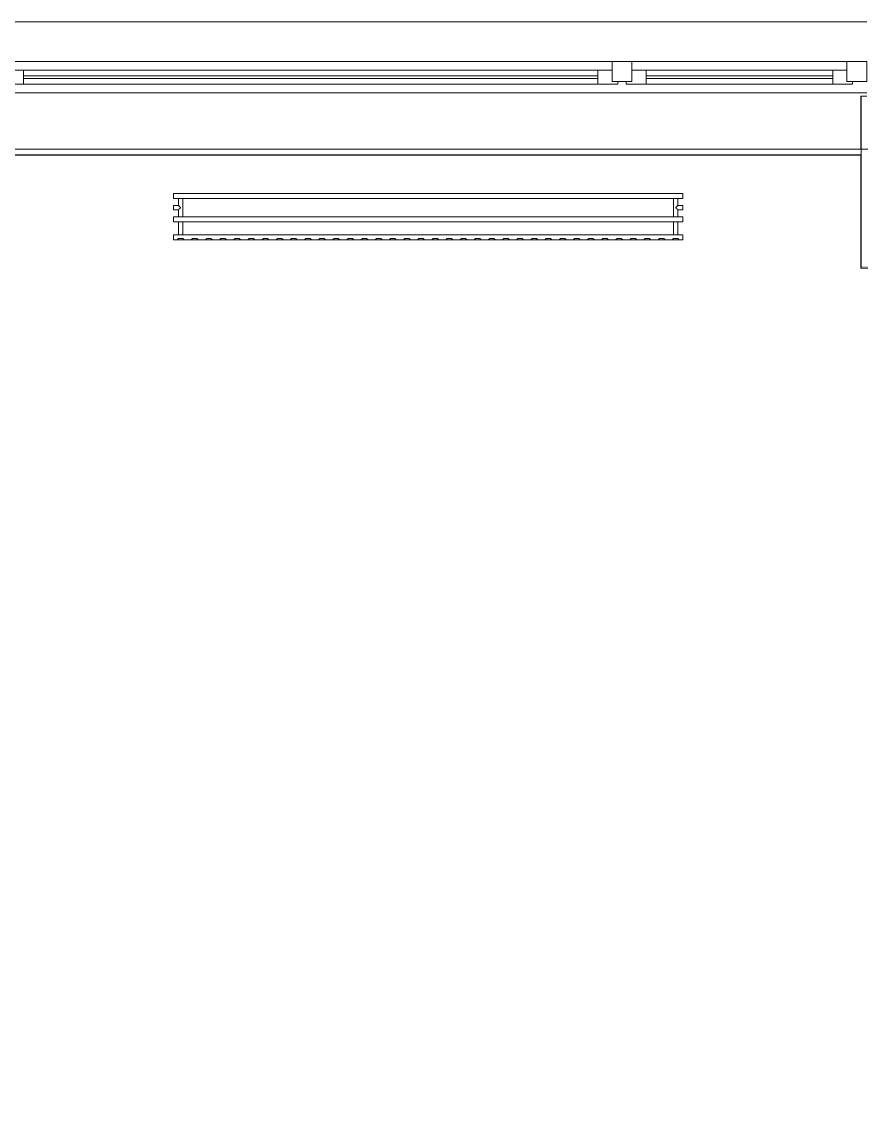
# Model space of a CAD drawing. Header units: millimetres. Extents: x -213911 to 415037, y -3642 to 107391.
# Drawn here: x 44739 to 47705, y 102660 to 106536 of the extents above; entities that cross this region are included whole.
import ezdxf

# ---------------------------------------------------------------- set-up
doc = ezdxf.new("R2010")
doc.units = ezdxf.units.MM
doc.layers.add('A-AREA-PATT-1', color=7, linetype='Continuous', lineweight=5, true_color=0xa5bae0, transparency=1)
for name, color, linetype, lineweight in [('A-FLOR', 7, 'Continuous', 9), ('A-GLAZ', 7, 'Continuous', 9), ('A-GLAZ-1', 7, 'Continuous', 5), ('A-WALL', 7, 'Continuous', 5), ('I-WALL', 7, 'Continuous', 5)]:
    doc.layers.add(name, color=color, linetype=linetype, lineweight=lineweight)
for name, color, linetype, lineweight, true_color in [('A-WALL-1', 9, 'Continuous', 5, 0x808080), ('A-WALL-FNSH-1', 9, 'Continuous', 5, 0x808080), ('M-EQPM-1', 7, 'Continuous', 9, 0xb2b2b2)]:
    doc.layers.add(name, color=color, linetype=linetype, lineweight=lineweight, true_color=true_color)

# ---------------------------------------------------------------- blocks, each defined once
blk = doc.blocks.new('120_Окно_СКБ_2Ст - 120_Окно_СКБ_2Ст 3100х2500 _мал_створка слева_-22273855-Объем проектирования 1 этажа')
at = {"layer": 'A-GLAZ'}
for p, q in [((-1550, -75), (-1550, -5)), ((-1550, -5), (-1480, -5)), ((-1480, -5), (-1480, -75)), ((650, -35), (-1480, -35)), ((-1480, -35), (-1480, -75)), ((-1430, -85), (-1430, -35)), ((600, -85), (600, -35)), ((650, -75), (650, -5)), ((650, -5), (720, -5)), ((650, -75), (650, -35)), ((720, -5), (720, -75)), ((1480, -35), (720, -35)), ((720, -35), (720, -75)), ((770, -85), (770, -35)), ((1430, -85), (1430, -35)), ((1480, -75), (1480, -5)), ((1480, -5), (1550, -5)), ((1480, -75), (1480, -35)), ((1550, -5), (1550, -75)), ((-1480, -75), (-1550, -75)), ((-1480, -75), (-1500, -75)), ((-1500, -75), (-1500, -85)), ((720, -75), (650, -75)), ((670, -75), (650, -75)), ((670, -85), (670, -75)), ((720, -75), (700, -75)), ((700, -75), (700, -85)), ((1550, -75), (1480, -75)), ((1500, -75), (1480, -75)), ((1500, -85), (1500, -75)), ((-1500, -85), (670, -85)), ((670, -85), (-1500, -85)), ((700, -85), (1500, -85)), ((1500, -85), (700, -85))]:
    blk.add_line(p, q, dxfattribs=at)
at = {"layer": 'A-GLAZ-1'}
for p, q in [((1550, -5), (-1550, -5)), ((-1550, -75), (-1500, -75)), ((-1430, -55), (600, -55)), ((600, -65), (-1430, -65)), ((670, -75), (700, -75)), ((770, -55), (1430, -55)), ((1430, -65), (770, -65)), ((1500, -75), (1550, -75))]:
    blk.add_line(p, q, dxfattribs=at)
blk = doc.blocks.new('radiator_prado_classic_z_tip_30_po exemplyaru - Classic Z Тип 30-500-V248-Объем проектирования 1 этажа')
at = {"layer": 'M-EQPM-1'}
for p, q in [((0, 228), (0, 210)), ((1800, 228), (0, 228)), ((0, 210), (0, 228)), ((0, 228), (12.5, 228)), ((0, 210), (1800, 210)), ((17.8, 210), (0, 210)), ((12.5, 228), (37.5, 228)), ((37.5, 228), (12.5, 228)), ((12.5, 228), (37.5, 228)), ((12.5, 228), (17.5, 223)), ((12.5, 228), (17.5, 223)), ((32.5, 223), (17.5, 223)), ((17.5, 223), (32.5, 223)), ((17.5, 210), (17.5, 164)), ((17.5, 210), (17.5, 164)), ((17.8, 210), (17.5, 210)), ((17.5, 210), (17.8, 210)), ((17.8, 210), (17.5, 210)), ((17.5, 210), (32.5, 210)), ((32.2, 210), (17.8, 210)), ((17.8, 210), (32.2, 210)), ((32.2, 210), (17.8, 210)), ((32.5, 210), (32.2, 210)), ((32.2, 210), (32.5, 210)), ((32.5, 210), (32.2, 210)), ((1767.8, 210), (32.2, 210)), ((32.5, 223), (37.5, 228)), ((37.5, 228), (32.5, 223)), ((32.5, 164), (32.5, 210)), ((32.5, 164), (32.5, 210)), ((37.5, 228), (62.5, 228)), ((62.5, 228), (87.5, 228)), ((87.5, 228), (62.5, 228)), ((62.5, 228), (87.5, 228)), ((62.5, 228), (67.5, 223)), ((62.5, 228), (67.5, 223)), ((82.5, 223), (67.5, 223)), ((67.5, 223), (82.5, 223)), ((82.5, 223), (87.5, 228)), ((87.5, 228), (82.5, 223)), ((87.5, 228), (112.5, 228)), ((112.5, 228), (137.5, 228)), ((137.5, 228), (112.5, 228)), ((112.5, 228), (137.5, 228)), ((112.5, 228), (117.5, 223)), ((112.5, 228), (117.5, 223)), ((132.5, 223), (117.5, 223)), ((117.5, 223), (132.5, 223)), ((132.5, 223), (137.5, 228)), ((137.5, 228), (132.5, 223)), ((137.5, 228), (162.5, 228)), ((162.5, 228), (187.5, 228)), ((187.5, 228), (162.5, 228)), ((162.5, 228), (187.5, 228)), ((162.5, 228), (167.5, 223)), ((162.5, 228), (167.5, 223)), ((182.5, 223), (167.5, 223)), ((167.5, 223), (182.5, 223)), ((182.5, 223), (187.5, 228)), ((187.5, 228), (182.5, 223)), ((187.5, 228), (212.5, 228)), ((212.5, 228), (237.5, 228)), ((237.5, 228), (212.5, 228)), ((212.5, 228), (237.5, 228)), ((212.5, 228), (217.5, 223)), ((212.5, 228), (217.5, 223)), ((232.5, 223), (217.5, 223)), ((217.5, 223), (232.5, 223)), ((232.5, 223), (237.5, 228)), ((237.5, 228), (232.5, 223)), ((237.5, 228), (262.5, 228)), ((262.5, 228), (287.5, 228)), ((287.5, 228), (262.5, 228)), ((262.5, 228), (287.5, 228)), ((262.5, 228), (267.5, 223)), ((262.5, 228), (267.5, 223)), ((282.5, 223), (267.5, 223)), ((267.5, 223), (282.5, 223)), ((282.5, 223), (287.5, 228)), ((287.5, 228), (282.5, 223)), ((287.5, 228), (312.5, 228)), ((312.5, 228), (337.5, 228)), ((337.5, 228), (312.5, 228)), ((312.5, 228), (337.5, 228)), ((312.5, 228), (317.5, 223)), ((312.5, 228), (317.5, 223)), ((332.5, 223), (317.5, 223)), ((317.5, 223), (332.5, 223)), ((332.5, 223), (337.5, 228)), ((337.5, 228), (332.5, 223)), ((337.5, 228), (362.5, 228)), ((362.5, 228), (387.5, 228)), ((387.5, 228), (362.5, 228)), ((362.5, 228), (387.5, 228)), ((362.5, 228), (367.5, 223)), ((362.5, 228), (367.5, 223)), ((382.5, 223), (367.5, 223)), ((367.5, 223), (382.5, 223)), ((382.5, 223), (387.5, 228)), ((387.5, 228), (382.5, 223)), ((387.5, 228), (412.5, 228)), ((412.5, 228), (437.5, 228)), ((437.5, 228), (412.5, 228)), ((412.5, 228), (437.5, 228)), ((412.5, 228), (417.5, 223)), ((412.5, 228), (417.5, 223)), ((432.5, 223), (417.5, 223)), ((417.5, 223), (432.5, 223)), ((432.5, 223), (437.5, 228)), ((437.5, 228), (432.5, 223)), ((437.5, 228), (462.5, 228)), ((462.5, 228), (487.5, 228)), ((487.5, 228), (462.5, 228)), ((462.5, 228), (487.5, 228)), ((462.5, 228), (467.5, 223)), ((462.5, 228), (467.5, 223)), ((482.5, 223), (467.5, 223)), ((467.5, 223), (482.5, 223)), ((482.5, 223), (487.5, 228)), ((487.5, 228), (482.5, 223)), ((487.5, 228), (512.5, 228)), ((512.5, 228), (537.5, 228)), ((537.5, 228), (512.5, 228)), ((512.5, 228), (537.5, 228)), ((512.5, 228), (517.5, 223)), ((512.5, 228), (517.5, 223)), ((532.5, 223), (517.5, 223)), ((517.5, 223), (532.5, 223)), ((532.5, 223), (537.5, 228)), ((537.5, 228), (532.5, 223)), ((537.5, 228), (562.5, 228)), ((562.5, 228), (587.5, 228)), ((587.5, 228), (562.5, 228)), ((562.5, 228), (587.5, 228)), ((562.5, 228), (567.5, 223)), ((562.5, 228), (567.5, 223)), ((582.5, 223), (567.5, 223)), ((567.5, 223), (582.5, 223)), ((582.5, 223), (587.5, 228)), ((587.5, 228), (582.5, 223)), ((587.5, 228), (612.5, 228)), ((612.5, 228), (637.5, 228)), ((637.5, 228), (612.5, 228)), ((612.5, 228), (637.5, 228)), ((612.5, 228), (617.5, 223)), ((612.5, 228), (617.5, 223)), ((632.5, 223), (617.5, 223)), ((617.5, 223), (632.5, 223)), ((632.5, 223), (637.5, 228)), ((637.5, 228), (632.5, 223)), ((637.5, 228), (662.5, 228)), ((662.5, 228), (687.5, 228)), ((687.5, 228), (662.5, 228)), ((662.5, 228), (687.5, 228)), ((662.5, 228), (667.5, 223)), ((662.5, 228), (667.5, 223)), ((682.5, 223), (667.5, 223)), ((667.5, 223), (682.5, 223)), ((682.5, 223), (687.5, 228)), ((687.5, 228), (682.5, 223)), ((687.5, 228), (712.5, 228)), ((712.5, 228), (737.5, 228)), ((737.5, 228), (712.5, 228)), ((712.5, 228), (737.5, 228)), ((712.5, 228), (717.5, 223)), ((712.5, 228), (717.5, 223)), ((732.5, 223), (717.5, 223)), ((717.5, 223), (732.5, 223)), ((732.5, 223), (737.5, 228)), ((737.5, 228), (732.5, 223)), ((737.5, 228), (762.5, 228)), ((762.5, 228), (787.5, 228)), ((787.5, 228), (762.5, 228)), ((762.5, 228), (787.5, 228)), ((762.5, 228), (767.5, 223)), ((762.5, 228), (767.5, 223)), ((782.5, 223), (767.5, 223)), ((767.5, 223), (782.5, 223)), ((782.5, 223), (787.5, 228)), ((787.5, 228), (782.5, 223)), ((787.5, 228), (812.5, 228)), ((812.5, 228), (837.5, 228)), ((837.5, 228), (812.5, 228)), ((812.5, 228), (837.5, 228)), ((812.5, 228), (817.5, 223)), ((812.5, 228), (817.5, 223)), ((832.5, 223), (817.5, 223)), ((817.5, 223), (832.5, 223)), ((832.5, 223), (837.5, 228)), ((837.5, 228), (832.5, 223)), ((837.5, 228), (862.5, 228)), ((862.5, 228), (887.5, 228)), ((887.5, 228), (862.5, 228)), ((862.5, 228), (887.5, 228)), ((862.5, 228), (867.5, 223)), ((862.5, 228), (867.5, 223)), ((882.5, 223), (867.5, 223)), ((867.5, 223), (882.5, 223)), ((882.5, 223), (887.5, 228)), ((887.5, 228), (882.5, 223)), ((887.5, 228), (912.5, 228)), ((937.5, 228), (912.5, 228)), ((912.5, 228), (937.5, 228)), ((912.5, 228), (917.5, 223)), ((912.5, 228), (917.5, 223)), ((913.9, 228), (937.5, 228)), ((932.5, 223), (917.5, 223)), ((917.5, 223), (932.5, 223)), ((932.5, 223), (937.5, 228)), ((937.5, 228), (932.5, 223)), ((937.5, 228), (962.5, 228)), ((962.5, 228), (987.5, 228)), ((987.5, 228), (962.5, 228)), ((962.5, 228), (987.5, 228)), ((962.5, 228), (967.5, 223)), ((962.5, 228), (967.5, 223)), ((982.5, 223), (967.5, 223)), ((967.5, 223), (982.5, 223)), ((982.5, 223), (987.5, 228)), ((987.5, 228), (982.5, 223)), ((987.5, 228), (1012.5, 228)), ((1012.5, 228), (1037.5, 228)), ((1037.5, 228), (1012.5, 228)), ((1012.5, 228), (1037.5, 228)), ((1012.5, 228), (1017.5, 223)), ((1012.5, 228), (1017.5, 223)), ((1032.5, 223), (1017.5, 223)), ((1017.5, 223), (1032.5, 223)), ((1032.5, 223), (1037.5, 228)), ((1037.5, 228), (1032.5, 223)), ((1037.5, 228), (1062.5, 228)), ((1062.5, 228), (1087.5, 228)), ((1087.5, 228), (1062.5, 228)), ((1062.5, 228), (1087.5, 228)), ((1062.5, 228), (1067.5, 223)), ((1062.5, 228), (1067.5, 223)), ((1082.5, 223), (1067.5, 223)), ((1067.5, 223), (1082.5, 223)), ((1082.5, 223), (1087.5, 228)), ((1087.5, 228), (1082.5, 223)), ((1087.5, 228), (1112.5, 228)), ((1112.5, 228), (1137.5, 228)), ((1137.5, 228), (1112.5, 228)), ((1112.5, 228), (1137.5, 228)), ((1112.5, 228), (1117.5, 223)), ((1112.5, 228), (1117.5, 223)), ((1132.5, 223), (1117.5, 223)), ((1117.5, 223), (1132.5, 223)), ((1132.5, 223), (1137.5, 228)), ((1137.5, 228), (1132.5, 223)), ((1137.5, 228), (1162.5, 228)), ((1162.5, 228), (1187.5, 228)), ((1187.5, 228), (1162.5, 228)), ((1162.5, 228), (1187.5, 228)), ((1162.5, 228), (1167.5, 223)), ((1162.5, 228), (1167.5, 223)), ((1182.5, 223), (1167.5, 223)), ((1167.5, 223), (1182.5, 223)), ((1182.5, 223), (1187.5, 228)), ((1187.5, 228), (1182.5, 223)), ((1187.5, 228), (1212.5, 228)), ((1212.5, 228), (1237.5, 228)), ((1237.5, 228), (1212.5, 228)), ((1212.5, 228), (1237.5, 228)), ((1212.5, 228), (1217.5, 223)), ((1212.5, 228), (1217.5, 223)), ((1232.5, 223), (1217.5, 223)), ((1217.5, 223), (1232.5, 223)), ((1232.5, 223), (1237.5, 228)), ((1237.5, 228), (1232.5, 223)), ((1237.5, 228), (1262.5, 228)), ((1262.5, 228), (1287.5, 228)), ((1287.5, 228), (1262.5, 228)), ((1262.5, 228), (1287.5, 228)), ((1262.5, 228), (1267.5, 223)), ((1262.5, 228), (1267.5, 223)), ((1282.5, 223), (1267.5, 223)), ((1267.5, 223), (1282.5, 223)), ((1282.5, 223), (1287.5, 228)), ((1287.5, 228), (1282.5, 223)), ((1287.5, 228), (1312.5, 228)), ((1312.5, 228), (1337.5, 228)), ((1337.5, 228), (1312.5, 228)), ((1312.5, 228), (1337.5, 228)), ((1312.5, 228), (1317.5, 223)), ((1312.5, 228), (1317.5, 223)), ((1332.5, 223), (1317.5, 223)), ((1317.5, 223), (1332.5, 223)), ((1332.5, 223), (1337.5, 228)), ((1337.5, 228), (1332.5, 223)), ((1337.5, 228), (1362.5, 228)), ((1362.5, 228), (1387.5, 228)), ((1387.5, 228), (1362.5, 228)), ((1362.5, 228), (1387.5, 228)), ((1362.5, 228), (1367.5, 223)), ((1362.5, 228), (1367.5, 223)), ((1382.5, 223), (1367.5, 223)), ((1367.5, 223), (1382.5, 223)), ((1382.5, 223), (1387.5, 228)), ((1387.5, 228), (1382.5, 223)), ((1387.5, 228), (1412.5, 228)), ((1412.5, 228), (1437.5, 228)), ((1437.5, 228), (1412.5, 228)), ((1412.5, 228), (1437.5, 228)), ((1412.5, 228), (1417.5, 223)), ((1412.5, 228), (1417.5, 223)), ((1432.5, 223), (1417.5, 223)), ((1417.5, 223), (1432.5, 223)), ((1432.5, 223), (1437.5, 228)), ((1437.5, 228), (1432.5, 223)), ((1437.5, 228), (1462.5, 228)), ((1462.5, 228), (1487.5, 228)), ((1487.5, 228), (1462.5, 228)), ((1462.5, 228), (1487.5, 228)), ((1462.5, 228), (1467.5, 223)), ((1462.5, 228), (1467.5, 223)), ((1482.5, 223), (1467.5, 223)), ((1467.5, 223), (1482.5, 223)), ((1482.5, 223), (1487.5, 228)), ((1487.5, 228), (1482.5, 223)), ((1487.5, 228), (1512.5, 228)), ((1512.5, 228), (1537.5, 228)), ((1537.5, 228), (1512.5, 228)), ((1512.5, 228), (1537.5, 228)), ((1512.5, 228), (1517.5, 223)), ((1512.5, 228), (1517.5, 223)), ((1532.5, 223), (1517.5, 223)), ((1517.5, 223), (1532.5, 223)), ((1532.5, 223), (1537.5, 228)), ((1537.5, 228), (1532.5, 223)), ((1537.5, 228), (1562.5, 228)), ((1562.5, 228), (1587.5, 228)), ((1587.5, 228), (1562.5, 228)), ((1562.5, 228), (1587.5, 228)), ((1562.5, 228), (1567.5, 223)), ((1562.5, 228), (1567.5, 223)), ((1582.5, 223), (1567.5, 223)), ((1567.5, 223), (1582.5, 223)), ((1582.5, 223), (1587.5, 228)), ((1587.5, 228), (1582.5, 223)), ((1587.5, 228), (1612.5, 228)), ((1612.5, 228), (1637.5, 228)), ((1637.5, 228), (1612.5, 228)), ((1612.5, 228), (1637.5, 228)), ((1612.5, 228), (1617.5, 223)), ((1612.5, 228), (1617.5, 223)), ((1632.5, 223), (1617.5, 223)), ((1617.5, 223), (1632.5, 223)), ((1632.5, 223), (1637.5, 228)), ((1637.5, 228), (1632.5, 223)), ((1637.5, 228), (1662.5, 228)), ((1662.5, 228), (1687.5, 228)), ((1687.5, 228), (1662.5, 228)), ((1662.5, 228), (1687.5, 228)), ((1662.5, 228), (1667.5, 223)), ((1662.5, 228), (1667.5, 223)), ((1682.5, 223), (1667.5, 223)), ((1667.5, 223), (1682.5, 223)), ((1682.5, 223), (1687.5, 228)), ((1687.5, 228), (1682.5, 223)), ((1687.5, 228), (1712.5, 228)), ((1712.5, 228), (1737.5, 228)), ((1737.5, 228), (1712.5, 228)), ((1712.5, 228), (1737.5, 228)), ((1712.5, 228), (1717.5, 223)), ((1712.5, 228), (1717.5, 223)), ((1732.5, 223), (1717.5, 223)), ((1717.5, 223), (1732.5, 223)), ((1732.5, 223), (1737.5, 228)), ((1737.5, 228), (1732.5, 223)), ((1737.5, 228), (1762.5, 228)), ((1762.5, 228), (1787.5, 228)), ((1787.5, 228), (1762.5, 228)), ((1762.5, 228), (1787.5, 228)), ((1762.5, 228), (1767.5, 223)), ((1762.5, 228), (1767.5, 223)), ((1782.5, 223), (1767.5, 223)), ((1767.5, 223), (1782.5, 223)), ((1767.5, 210), (1767.5, 164)), ((1767.5, 210), (1767.5, 164)), ((1767.8, 210), (1767.5, 210)), ((1767.5, 210), (1782.5, 210)), ((1767.8, 210), (1767.5, 210)), ((1767.5, 210), (1767.8, 210)), ((1782.2, 210), (1767.8, 210)), ((1782.2, 210), (1767.8, 210)), ((1767.8, 210), (1782.2, 210)), ((1782.5, 210), (1782.2, 210)), ((1782.5, 210), (1782.2, 210)), ((1782.2, 210), (1782.5, 210)), ((1800, 210), (1782.2, 210)), ((1782.5, 223), (1787.5, 228)), ((1787.5, 228), (1782.5, 223)), ((1782.5, 164), (1782.5, 210)), ((1782.5, 164), (1782.5, 210)), ((1787.5, 228), (1800, 228)), ((1800, 210), (1800, 228)), ((1800, 228), (1800, 210)), ((1800, 164), (0, 164)), ((0, 164), (0, 146)), ((0, 146), (0, 164)), ((0, 164), (17.8, 164)), ((17.8, 164), (17.5, 164)), ((17.5, 164), (17.8, 164)), ((17.8, 164), (17.5, 164)), ((17.5, 164), (32.5, 164)), ((32.2, 164), (17.8, 164)), ((17.8, 164), (32.2, 164)), ((32.2, 164), (17.8, 164)), ((32.5, 164), (32.2, 164)), ((32.2, 164), (32.5, 164)), ((32.5, 164), (32.2, 164)), ((32.2, 164), (1767.8, 164)), ((1767.8, 164), (1767.5, 164)), ((1767.5, 164), (1782.5, 164)), ((1767.8, 164), (1767.5, 164)), ((1767.5, 164), (1767.8, 164)), ((1782.2, 164), (1767.8, 164)), ((1782.2, 164), (1767.8, 164)), ((1767.8, 164), (1782.2, 164)), ((1782.5, 164), (1782.2, 164)), ((1782.5, 164), (1782.2, 164)), ((1782.2, 164), (1782.5, 164)), ((1782.2, 164), (1800, 164)), ((1800, 146), (1800, 164)), ((1800, 164), (1800, 146)), ((0, 146), (1800, 146)), ((18.5, 146), (0, 146)), ((17.5, 121.5), (0, 121.5)), ((17.5, 121.5), (0, 121.5)), ((0, 121.5), (0, 120.5)), ((0, 106.5), (0, 121.5)), ((0, 120.5), (0, 107.5)), ((0, 120.5), (0, 119.3)), ((0, 114), (0, 120.5)), ((0, 120.5), (0, 120.5)), ((0, 119.3), (0, 117.8)), ((0, 117.8), (0, 114)), ((17.5, 146), (17.5, 121.5)), ((17.5, 146), (17.5, 121.5)), ((17.5, 146), (18.5, 146)), ((18.5, 146), (17.5, 146)), ((17.5, 146), (18.5, 146)), ((32.5, 146), (17.5, 146)), ((18.5, 146), (32.2, 146)), ((32.2, 146), (18.5, 146)), ((18.5, 146), (32.2, 146)), ((32.2, 146), (32.5, 146)), ((32.5, 146), (32.2, 146)), ((32.2, 146), (32.5, 146)), ((1767.8, 146), (32.2, 146)), ((32.5, 82), (32.5, 146)), ((32.5, 82), (32.5, 146)), ((1767.5, 146), (1767.5, 82)), ((1767.5, 146), (1767.5, 82)), ((1767.5, 146), (1767.8, 146)), ((1782.5, 146), (1767.5, 146)), ((1767.5, 146), (1767.8, 146)), ((1767.8, 146), (1767.5, 146)), ((1767.8, 146), (1781.5, 146)), ((1767.8, 146), (1781.5, 146)), ((1781.5, 146), (1767.8, 146)), ((1781.5, 146), (1782.5, 146)), ((1781.5, 146), (1782.5, 146)), ((1782.5, 146), (1781.5, 146)), ((1800, 146), (1781.5, 146)), ((1782.5, 121.5), (1782.5, 146)), ((1782.5, 121.5), (1782.5, 146)), ((1800, 121.5), (1782.5, 121.5)), ((1800, 121.5), (1782.5, 121.5)), ((1800, 121.5), (1800, 106.5)), ((1800, 120.5), (1800, 121.5)), ((1800, 121.5), (1800, 120.5)), ((1800, 120.5), (1800, 121.5)), ((1800, 107.5), (1800, 120.5)), ((1800, 120.5), (1800, 107.5)), ((1800, 107.5), (1800, 120.5)), ((0, 114), (0, 110.3)), ((0, 107.5), (0, 114)), ((0, 110.3), (0, 108.7)), ((0, 108.7), (0, 107.5)), ((0, 107.5), (0, 106.5)), ((0, 107.5), (0, 107.5)), ((0, 106.5), (17.5, 106.5)), ((0, 106.5), (17.5, 106.5)), ((1800, 82), (0, 82)), ((0, 82), (0, 64)), ((0, 64), (0, 82)), ((0, 82), (18.5, 82)), ((17.5, 106.5), (17.5, 82)), ((17.5, 106.5), (17.5, 82)), ((18.5, 82), (17.5, 82)), ((17.5, 82), (18.5, 82)), ((18.5, 82), (17.5, 82)), ((17.5, 82), (32.5, 82)), ((32.2, 82), (18.5, 82)), ((18.5, 82), (32.2, 82)), ((32.2, 82), (18.5, 82)), ((32.5, 82), (32.2, 82)), ((32.2, 82), (32.5, 82)), ((32.5, 82), (32.2, 82)), ((32.2, 82), (1767.8, 82)), ((1767.8, 82), (1767.5, 82)), ((1767.5, 82), (1782.5, 82)), ((1767.8, 82), (1767.5, 82)), ((1767.5, 82), (1767.8, 82)), ((1781.5, 82), (1767.8, 82)), ((1781.5, 82), (1767.8, 82)), ((1767.8, 82), (1781.5, 82)), ((1782.5, 82), (1781.5, 82)), ((1782.5, 82), (1781.5, 82)), ((1781.5, 82), (1782.5, 82)), ((1781.5, 82), (1800, 82)), ((1782.5, 82), (1782.5, 106.5)), ((1782.5, 106.5), (1800, 106.5)), ((1782.5, 82), (1782.5, 106.5)), ((1782.5, 106.5), (1800, 106.5)), ((1800, 106.5), (1800, 107.5)), ((1800, 107.5), (1800, 106.5)), ((1800, 106.5), (1800, 107.5)), ((1800, 64), (1800, 82)), ((1800, 82), (1800, 64)), ((1800, 64), (0, 64)), ((0, 64), (1800, 64))]:
    blk.add_line(p, q, dxfattribs=at)
for points, knots in [([(18.5, 120.5), (18.4, 120.6), (18.3, 120.7), (18.1, 120.9), (17.9, 121.1), (17.8, 121.2), (17.7, 121.3), (17.5, 121.5), (17.5, 121.5), (17.5, 121.5)], [0.7142857, 0.7142857, 0.7142857, 0.7142857, 0.75, 0.7857143, 0.8214286, 0.8571429, 0.8928571, 0.9285714, 1, 1, 1, 1]), ([(17.5, 121.5), (17.5, 121.5), (17.5, 121.5), (17.7, 121.3), (17.8, 121.2), (17.9, 121.1), (18.1, 120.9), (18.3, 120.7), (18.4, 120.6), (18.5, 120.5)], [0, 0, 0, 0, 0.0714286, 0.1071429, 0.1428571, 0.1785714, 0.2142857, 0.25, 0.2857143, 0.2857143, 0.2857143, 0.2857143]), ([(17.5, 121.5), (17.5, 121.5), (17.5, 121.5), (17.7, 121.3), (17.8, 121.2), (17.9, 121.1), (18.1, 120.9), (18.3, 120.7), (18.4, 120.6), (18.5, 120.5)], [0, 0, 0, 0, 0.0714286, 0.1071429, 0.1428571, 0.1785714, 0.2142857, 0.25, 0.2857143, 0.2857143, 0.2857143, 0.2857143]), ([(25, 114), (24.5, 114.5), (23.6, 115.4), (22.4, 116.6), (21.6, 117.4), (21.1, 117.9), (20.8, 118.2), (20.5, 118.5), (20.2, 118.8), (19.8, 119.1), (19.6, 119.4), (19.3, 119.7), (19, 120), (18.7, 120.3), (18.5, 120.5), (18.3, 120.7), (18.1, 120.9), (17.9, 121.1), (17.8, 121.2), (17.7, 121.3), (17.5, 121.5), (17.5, 121.5), (17.5, 121.5)], [0, 0, 0, 0, 0.142857, 0.285714, 0.357143, 0.392857, 0.428571, 0.464286, 0.5, 0.535714, 0.571429, 0.607143, 0.642857, 0.678571, 0.714286, 0.75, 0.785714, 0.821429, 0.857143, 0.892857, 0.928571, 1, 1, 1, 1]), ([(22.1, 116.9), (21.9, 117.1), (21.6, 117.4), (21.1, 117.9), (20.8, 118.2), (20.5, 118.5), (20.2, 118.8), (19.9, 119.2), (19.7, 119.3), (19.6, 119.4)], [0.2857143, 0.2857143, 0.2857143, 0.2857143, 0.3571429, 0.3928571, 0.4285714, 0.4642857, 0.5, 0.5357143, 0.5714286, 0.5714286, 0.5714286, 0.5714286]), ([(19.6, 119.4), (19.7, 119.3), (19.9, 119.2), (20.3, 118.7), (20.7, 118.3), (21.1, 117.9), (21.6, 117.4), (21.9, 117.1), (22.1, 116.9)], [0.4285714, 0.4285714, 0.4285714, 0.4285714, 0.4642857, 0.5, 0.5714286, 0.6071429, 0.6428571, 0.7142857, 0.7142857, 0.7142857, 0.7142857]), ([(19.6, 119.4), (19.7, 119.3), (19.8, 119.1), (20.3, 118.7), (20.7, 118.3), (21.1, 117.9), (21.6, 117.4), (21.9, 117.1), (22.1, 116.9)], [0.4285714, 0.4285714, 0.4285714, 0.4285714, 0.4642857, 0.5, 0.5714286, 0.6071429, 0.6428571, 0.7142857, 0.7142857, 0.7142857, 0.7142857]), ([(1775, 114), (1775.5, 114.5), (1776.4, 115.4), (1777.6, 116.6), (1778.4, 117.4), (1778.9, 117.9), (1779.2, 118.2), (1779.5, 118.5), (1779.8, 118.8), (1780.1, 119.2), (1780.4, 119.4), (1780.7, 119.7), (1781, 120), (1781.3, 120.3), (1781.5, 120.5), (1781.7, 120.7), (1781.9, 120.9), (1782.1, 121.1), (1782.2, 121.2), (1782.3, 121.3), (1782.5, 121.5), (1782.5, 121.5), (1782.5, 121.5)], [0, 0, 0, 0, 0.142857, 0.285714, 0.357143, 0.392857, 0.428571, 0.464286, 0.5, 0.535714, 0.571429, 0.607143, 0.642857, 0.678571, 0.714286, 0.75, 0.785714, 0.821429, 0.857143, 0.892857, 0.928571, 1, 1, 1, 1]), ([(1780.4, 119.4), (1780.3, 119.3), (1780.1, 119.2), (1779.7, 118.7), (1779.3, 118.3), (1778.9, 117.9), (1778.4, 117.4), (1778.1, 117.1), (1777.9, 116.9)], [0.4285714, 0.4285714, 0.4285714, 0.4285714, 0.4642857, 0.5, 0.5714286, 0.6071429, 0.6428571, 0.7142857, 0.7142857, 0.7142857, 0.7142857]), ([(1780.4, 119.4), (1780.3, 119.3), (1780.1, 119.2), (1779.7, 118.7), (1779.3, 118.3), (1778.9, 117.9), (1778.4, 117.4), (1778.1, 117.1), (1777.9, 116.9)], [0.4285714, 0.4285714, 0.4285714, 0.4285714, 0.4642857, 0.5, 0.5714286, 0.6071429, 0.6428571, 0.7142857, 0.7142857, 0.7142857, 0.7142857]), ([(1777.9, 116.9), (1778.1, 117.1), (1778.4, 117.4), (1778.9, 117.9), (1779.2, 118.2), (1779.5, 118.5), (1779.8, 118.8), (1780.1, 119.2), (1780.3, 119.3), (1780.4, 119.4)], [0.2857143, 0.2857143, 0.2857143, 0.2857143, 0.3571429, 0.3928571, 0.4285714, 0.4642857, 0.5, 0.5357143, 0.5714286, 0.5714286, 0.5714286, 0.5714286]), ([(1782.5, 121.5), (1782.5, 121.5), (1782.5, 121.5), (1782.3, 121.3), (1782.2, 121.2), (1782.1, 121.1), (1781.9, 120.9), (1781.7, 120.7), (1781.6, 120.6), (1781.5, 120.5)], [0, 0, 0, 0, 0.0714286, 0.1071429, 0.1428571, 0.1785714, 0.2142857, 0.25, 0.2857143, 0.2857143, 0.2857143, 0.2857143]), ([(1782.5, 121.5), (1782.5, 121.5), (1782.5, 121.5), (1782.3, 121.3), (1782.2, 121.2), (1782.1, 121.1), (1781.9, 120.9), (1781.7, 120.7), (1781.6, 120.6), (1781.5, 120.5)], [0, 0, 0, 0, 0.0714286, 0.1071429, 0.1428571, 0.1785714, 0.2142857, 0.25, 0.2857143, 0.2857143, 0.2857143, 0.2857143]), ([(1781.5, 120.5), (1781.6, 120.6), (1781.7, 120.7), (1781.9, 120.9), (1782.1, 121.1), (1782.2, 121.2), (1782.3, 121.3), (1782.5, 121.5), (1782.5, 121.5), (1782.5, 121.5)], [0.7142857, 0.7142857, 0.7142857, 0.7142857, 0.75, 0.7857143, 0.8214286, 0.8571429, 0.8928571, 0.9285714, 1, 1, 1, 1]), ([(17.5, 106.5), (17.5, 106.5), (17.5, 106.5), (17.7, 106.7), (17.8, 106.8), (17.9, 106.9), (18.1, 107.1), (18.3, 107.3), (18.5, 107.5), (18.7, 107.7), (19, 108), (19.3, 108.3), (19.6, 108.6), (19.8, 108.9), (20.3, 109.3), (20.7, 109.7), (21.1, 110.1), (21.6, 110.6), (22.4, 111.4), (23.6, 112.6), (24.5, 113.5), (25, 114)], [0, 0, 0, 0, 0.071429, 0.107143, 0.142857, 0.178571, 0.214286, 0.25, 0.285714, 0.321429, 0.357143, 0.392857, 0.428571, 0.464286, 0.5, 0.571429, 0.607143, 0.642857, 0.714286, 0.857143, 1, 1, 1, 1]), ([(17.5, 106.5), (17.5, 106.5), (17.5, 106.5), (17.7, 106.7), (17.8, 106.8), (17.9, 106.9), (18.1, 107.1), (18.3, 107.3), (18.4, 107.4), (18.5, 107.5)], [0, 0, 0, 0, 0.0714286, 0.1071429, 0.1428571, 0.1785714, 0.2142857, 0.25, 0.2857143, 0.2857143, 0.2857143, 0.2857143]), ([(18.5, 107.5), (18.4, 107.4), (18.3, 107.3), (18.1, 107.1), (17.9, 106.9), (17.8, 106.8), (17.7, 106.7), (17.5, 106.5), (17.5, 106.5), (17.5, 106.5)], [0.7142857, 0.7142857, 0.7142857, 0.7142857, 0.75, 0.7857143, 0.8214286, 0.8571429, 0.8928571, 0.9285714, 1, 1, 1, 1]), ([(18.5, 107.5), (18.4, 107.4), (18.3, 107.3), (18.1, 107.1), (17.9, 106.9), (17.8, 106.8), (17.7, 106.7), (17.5, 106.5), (17.5, 106.5), (17.5, 106.5)], [0.7142857, 0.7142857, 0.7142857, 0.7142857, 0.75, 0.7857143, 0.8214286, 0.8571429, 0.8928571, 0.9285714, 1, 1, 1, 1]), ([(19.6, 108.6), (19.7, 108.7), (19.9, 108.8), (20.3, 109.3), (20.7, 109.7), (21.1, 110.1), (21.6, 110.6), (21.9, 110.9), (22.1, 111.1)], [0.4285714, 0.4285714, 0.4285714, 0.4285714, 0.4642857, 0.5, 0.5714286, 0.6071429, 0.6428571, 0.7142857, 0.7142857, 0.7142857, 0.7142857]), ([(22.1, 111.1), (21.9, 110.9), (21.6, 110.6), (21.1, 110.1), (20.8, 109.8), (20.5, 109.5), (20.2, 109.2), (19.9, 108.8), (19.7, 108.7), (19.6, 108.6)], [0.2857143, 0.2857143, 0.2857143, 0.2857143, 0.3571429, 0.3928571, 0.4285714, 0.4642857, 0.5, 0.5357143, 0.5714286, 0.5714286, 0.5714286, 0.5714286]), ([(22.1, 111.1), (21.9, 110.9), (21.6, 110.6), (21.1, 110.1), (20.8, 109.8), (20.5, 109.5), (20.2, 109.2), (19.8, 108.9), (19.7, 108.7), (19.6, 108.6)], [0.2857143, 0.2857143, 0.2857143, 0.2857143, 0.3571429, 0.3928571, 0.4285714, 0.4642857, 0.5, 0.5357143, 0.5714286, 0.5714286, 0.5714286, 0.5714286]), ([(1782.5, 106.5), (1782.5, 106.5), (1782.5, 106.5), (1782.3, 106.7), (1782.2, 106.8), (1782.1, 106.9), (1781.9, 107.1), (1781.7, 107.3), (1781.5, 107.5), (1781.3, 107.7), (1781, 108), (1780.7, 108.3), (1780.4, 108.6), (1780.1, 108.8), (1779.7, 109.3), (1779.3, 109.7), (1778.9, 110.1), (1778.4, 110.6), (1777.6, 111.4), (1776.4, 112.6), (1775.5, 113.5), (1775, 114)], [0, 0, 0, 0, 0.071429, 0.107143, 0.142857, 0.178571, 0.214286, 0.25, 0.285714, 0.321429, 0.357143, 0.392857, 0.428571, 0.464286, 0.5, 0.571429, 0.607143, 0.642857, 0.714286, 0.857143, 1, 1, 1, 1]), ([(1777.9, 111.1), (1778.1, 110.9), (1778.4, 110.6), (1778.9, 110.1), (1779.2, 109.8), (1779.5, 109.5), (1779.8, 109.2), (1780.1, 108.8), (1780.3, 108.7), (1780.4, 108.6)], [0.2857143, 0.2857143, 0.2857143, 0.2857143, 0.3571429, 0.3928571, 0.4285714, 0.4642857, 0.5, 0.5357143, 0.5714286, 0.5714286, 0.5714286, 0.5714286]), ([(1777.9, 111.1), (1778.1, 110.9), (1778.4, 110.6), (1778.9, 110.1), (1779.2, 109.8), (1779.5, 109.5), (1779.8, 109.2), (1780.1, 108.8), (1780.3, 108.7), (1780.4, 108.6)], [0.2857143, 0.2857143, 0.2857143, 0.2857143, 0.3571429, 0.3928571, 0.4285714, 0.4642857, 0.5, 0.5357143, 0.5714286, 0.5714286, 0.5714286, 0.5714286]), ([(1780.4, 108.6), (1780.3, 108.7), (1780.1, 108.8), (1779.7, 109.3), (1779.3, 109.7), (1778.9, 110.1), (1778.4, 110.6), (1778.1, 110.9), (1777.9, 111.1)], [0.4285714, 0.4285714, 0.4285714, 0.4285714, 0.4642857, 0.5, 0.5714286, 0.6071429, 0.6428571, 0.7142857, 0.7142857, 0.7142857, 0.7142857]), ([(1781.5, 107.5), (1781.6, 107.4), (1781.7, 107.3), (1781.9, 107.1), (1782.1, 106.9), (1782.2, 106.8), (1782.3, 106.7), (1782.5, 106.5), (1782.5, 106.5), (1782.5, 106.5)], [0.7142857, 0.7142857, 0.7142857, 0.7142857, 0.75, 0.7857143, 0.8214286, 0.8571429, 0.8928571, 0.9285714, 1, 1, 1, 1]), ([(1781.5, 107.5), (1781.6, 107.4), (1781.7, 107.3), (1781.9, 107.1), (1782.1, 106.9), (1782.2, 106.8), (1782.3, 106.7), (1782.5, 106.5), (1782.5, 106.5), (1782.5, 106.5)], [0.7142857, 0.7142857, 0.7142857, 0.7142857, 0.75, 0.7857143, 0.8214286, 0.8571429, 0.8928571, 0.9285714, 1, 1, 1, 1]), ([(1782.5, 106.5), (1782.5, 106.5), (1782.5, 106.5), (1782.3, 106.7), (1782.2, 106.8), (1782.1, 106.9), (1781.9, 107.1), (1781.7, 107.3), (1781.6, 107.4), (1781.5, 107.5)], [0, 0, 0, 0, 0.0714286, 0.1071429, 0.1428571, 0.1785714, 0.2142857, 0.25, 0.2857143, 0.2857143, 0.2857143, 0.2857143])]:
    blk.add_open_spline(points, degree=3, knots=knots, dxfattribs=at)
for points in [[(19.6, 119.4), (19.5, 119.5), (19.3, 119.7), (19, 120), (18.7, 120.3), (18.6, 120.4), (18.5, 120.5)], [(18.5, 120.5), (18.6, 120.4), (18.7, 120.3), (19, 120), (19.3, 119.7), (19.5, 119.5), (19.6, 119.4)], [(18.5, 120.5), (18.6, 120.4), (18.7, 120.3), (19, 120), (19.3, 119.7), (19.5, 119.5), (19.6, 119.4)], [(25, 114), (24.5, 114.5), (23.6, 115.4), (22.6, 116.4), (22.1, 116.9)], [(22.1, 116.9), (22.6, 116.4), (23.6, 115.4), (24.5, 114.5), (25, 114)], [(22.1, 116.9), (22.6, 116.4), (23.6, 115.4), (24.5, 114.5), (25, 114)], [(1777.9, 116.9), (1777.4, 116.4), (1776.4, 115.4), (1775.5, 114.5), (1775, 114)], [(1777.9, 116.9), (1777.4, 116.4), (1776.4, 115.4), (1775.5, 114.5), (1775, 114)], [(1775, 114), (1775.5, 114.5), (1776.4, 115.4), (1777.4, 116.4), (1777.9, 116.9)], [(1781.5, 120.5), (1781.4, 120.4), (1781.3, 120.3), (1781, 120), (1780.7, 119.7), (1780.5, 119.5), (1780.4, 119.4)], [(1781.5, 120.5), (1781.4, 120.4), (1781.3, 120.3), (1781, 120), (1780.7, 119.7), (1780.5, 119.5), (1780.4, 119.4)], [(1780.4, 119.4), (1780.5, 119.5), (1780.7, 119.7), (1781, 120), (1781.3, 120.3), (1781.4, 120.4), (1781.5, 120.5)], [(18.5, 107.5), (18.6, 107.6), (18.7, 107.7), (19, 108), (19.3, 108.3), (19.5, 108.5), (19.6, 108.6)], [(19.6, 108.6), (19.5, 108.5), (19.3, 108.3), (19, 108), (18.7, 107.7), (18.6, 107.6), (18.5, 107.5)], [(19.6, 108.6), (19.5, 108.5), (19.3, 108.3), (19, 108), (18.7, 107.7), (18.6, 107.6), (18.5, 107.5)], [(22.1, 111.1), (22.6, 111.6), (23.6, 112.6), (24.5, 113.5), (25, 114)], [(25, 114), (24.5, 113.5), (23.6, 112.6), (22.6, 111.6), (22.1, 111.1)], [(25, 114), (24.5, 113.5), (23.6, 112.6), (22.6, 111.6), (22.1, 111.1)], [(1775, 114), (1775.5, 113.5), (1776.4, 112.6), (1777.4, 111.6), (1777.9, 111.1)], [(1775, 114), (1775.5, 113.5), (1776.4, 112.6), (1777.4, 111.6), (1777.9, 111.1)], [(1777.9, 111.1), (1777.4, 111.6), (1776.4, 112.6), (1775.5, 113.5), (1775, 114)], [(1780.4, 108.6), (1780.5, 108.5), (1780.7, 108.3), (1781, 108), (1781.3, 107.7), (1781.4, 107.6), (1781.5, 107.5)], [(1780.4, 108.6), (1780.5, 108.5), (1780.7, 108.3), (1781, 108), (1781.3, 107.7), (1781.4, 107.6), (1781.5, 107.5)], [(1781.5, 107.5), (1781.4, 107.6), (1781.3, 107.7), (1781, 108), (1780.7, 108.3), (1780.5, 108.5), (1780.4, 108.6)]]:
    blk.add_open_spline(points, degree=3, dxfattribs=at)
blk = doc.blocks.new('1floor')
at = {"layer": 'A-AREA-PATT-1'}
h = blk.add_hatch(color=256, dxfattribs=at)
h.paths.add_polyline_path([(50706, 11800), (51699, 11800), (51699, 11840), (51709, 11840), (51709, 11940), (48781, 11940), (48783, 11840), (48791, 11840), (48791, 11800), (50696, 11800)])
h.paths.add_polyline_path([(47703, 11800), (48139.5, 11800), (48139.5, 11940), (45930.5, 11940), (45930.5, 11800), (47699, 11800)])
h.paths.add_polyline_path([(50666, 11820), (50656, 11820), (50656, 11840), (50666, 11840)])
h.paths.add_polyline_path([(49146, 11820), (49146, 11840), (49156, 11840), (49156, 11820)])
h.paths.add_polyline_path([(47689, 11820), (47689, 11840), (47699, 11840), (47699, 11820)])
h.paths.add_polyline_path([(46240, 11820), (46230, 11820), (46230, 11840), (46240, 11840)])
h.paths.add_polyline_path([(56551.3, 12262.5), (56551.3, 15827.8), (57326, 15827.8), (57326, 15903.8), (57322, 15903.8), (57322, 15831.8), (56547.3, 15829.8), (56547.3, 12262.5)])
h.paths.add_polyline_path([(54160, 12325), (54768, 12325), (54768, 12329), (54152, 12329), (54152, 12325), (54160, 12325)])
h.paths.add_polyline_path([(54182.3, 16742), (54738, 16744), (54738, 17298), (54182, 17295.7), (54182.1, 16742)])
h.paths.add_polyline_path([(54460, 16746), (54186, 16746), (54186, 17294), (54734, 17294), (54734, 16746), (54603.6, 16746)])
h.paths.add_polyline_path([(48893.8, 16885.6), (48909.6, 16954.1), (48914, 17033.7), (48906.3, 17105.2), (48886.6, 17176.5), (48855.5, 17243.8), (48813.8, 17305.3), (48762.6, 17359.2), (48696, 17407.9), (48635.6, 17439.2), (48565.8, 17462.1), (48493.4, 17473.5), (48408.4, 17471.1), (48339.2, 17458), (48271.2, 17433.5), (48202.3, 17394.1), (48147.9, 17350.5), (48094.7, 17289.9), (48054.5, 17224.4), (48026.9, 17156.8), (48010.7, 17089.5), (48013.1, 17097.6), (48036.2, 17179), (48065.6, 17242.3), (48103.7, 17299.6), (48160.9, 17359.1), (48222.8, 17404.6), (48284.9, 17436.7), (48356.4, 17459.9), (48430.8, 17470.9), (48505.9, 17469.4), (48574.9, 17457.2), (48647.1, 17431.4), (48711, 17396.1), (48769.6, 17349.7), (48819.7, 17294.4), (48860.1, 17231.7), (48889.9, 17162.1), (48907.6, 17089.5), (48913.3, 17017), (48906.9, 16942.9), (48899.4, 16910.1)])
h.paths.add_polyline_path([(48024.3, 16893.9), (48011.1, 16952.4), (48012.4, 16939.5), (48019.9, 16910.6)])
h.paths.add_polyline_path([(57322, 17003.8), (57326, 17003.8), (57326, 18824), (57906, 18824), (57906, 19320), (57902, 19320), (57902, 18828), (57322, 18828), (57322, 17294)])
h.paths.add_polyline_path([(42760, 19662.5), (42759.2, 19700), (42735, 19699), (42735, 19662.5), (42747.5, 19662.5)])
h.paths.add_polyline_path([(57906, 20420), (57906, 20496), (51376, 20496), (51376, 25550), (51372, 25550), (51374.1, 20492), (57902, 20492), (57902, 20420)])
h.paths.add_polyline_path([(48103.3, 22718), (48102.7, 22719.1), (48103.3, 22718.1)])
h.paths.add_polyline_path([(48061.6, 22781), (48061.3, 22782.3), (48061.6, 22781)])
h.paths.add_polyline_path([(48030.9, 22850), (48031.2, 22850.6), (48030.9, 22850.1)])
h.paths.add_polyline_path([(48892.8, 22860.5), (48891.5, 22862), (48892.6, 22860.5)])
h.paths.add_polyline_path([(48012, 22923.2), (48012.5, 22924.9), (48012, 22923.2)])
h.paths.add_polyline_path([(48909.9, 22934.1), (48913.9, 23016.4), (48905.6, 23088.4), (48885.8, 23158.6), (48854.6, 23225.5), (48812.8, 23286.6), (48761.4, 23340.3), (48701.5, 23385.1), (48636.1, 23419.2), (48565.4, 23442.3), (48491.9, 23453.6), (48416.9, 23452.7), (48336.5, 23437.1), (48269, 23412.3), (48204.8, 23376.1), (48147.7, 23330.4), (48094.3, 23269.4), (48054.4, 23204.3), (48028.4, 23142.8), (48011, 23072.7), (48012.5, 23075.4), (48031, 23147.3), (48061.4, 23215.9), (48107.3, 23283.6), (48160.4, 23338.7), (48214.6, 23380.2), (48282.9, 23416), (48350.5, 23438.8), (48424.5, 23450.8), (48501.4, 23450.1), (48572.5, 23438.4), (48647.2, 23411.9), (48713.4, 23374.9), (48768.3, 23331.7), (48818, 23277.7), (48858.8, 23215.5), (48889.1, 23145.1), (48907.1, 23074.1), (48913.4, 22999.7), (48909.8, 22934.1)])
h.paths.add_polyline_path([(48779.3, 26480), (48780, 26480), (48780, 26490), (47640, 26487.8), (47642.1, 26480), (48760, 26480)])
at = {"layer": 'A-FLOR'}
for p, q in [((42781, 26880), (47640, 26880)), ((47640, 26585.1), (47640, 26480)), ((47640, 26480), (48780, 26480))]:
    blk.add_line(p, q, dxfattribs=at)
at = {"layer": 'A-WALL'}
for p, q in [((44560, 27350), (47660, 27350)), ((47660, 27100), (44580, 27100)), ((47640, 26585.1), (47640, 26900))]:
    blk.add_line(p, q, dxfattribs=at)
at = {"layer": 'A-WALL-1'}
for p, q in [((47660, 27088), (47640, 27088)), ((48160, 26900), (47640, 26900))]:
    blk.add_line(p, q, dxfattribs=at)
at = {"layer": 'A-WALL-FNSH-1'}
for p, q in [((47640, 27088), (47639, 27088)), ((47639, 27088), (47639, 26900)), ((47640, 26900), (47640, 27088)), ((47639, 26900), (47640, 26900)), ((47639, 26879), (47639, 26479.5)), ((47640, 26879), (47639, 26879)), ((47639, 26479.5), (47640, 26479.5)), ((47640, 26479.5), (47640, 26480))]:
    blk.add_line(p, q, dxfattribs=at)
at = {"layer": 'I-WALL'}
for p, q in [((44580, 27100), (47660, 27100)), ((44581, 26900), (47639, 26900)), ((47640, 26880), (42781, 26880)), ((47639, 26879), (44560, 26879))]:
    blk.add_line(p, q, dxfattribs=at)
at = {"layer": 'A-GLAZ', "color": 3}
blk.add_blockref('120_Окно_СКБ_2Ст - 120_Окно_СКБ_2Ст 3100х2500 _мал_створка слева_-22273855-Объем проектирования 1 этажа', (46110, 27215), dxfattribs=at)
at = {"layer": 'M-EQPM-1', "rotation": 180}
blk.add_blockref('radiator_prado_classic_z_tip_30_po exemplyaru - Classic Z Тип 30-500-V248-Объем проектирования 1 этажа', (47010, 26808), dxfattribs=at)

msp = doc.modelspace()

# ---------------------------------------------------------------- block references
msp.add_blockref('1floor', (64.7, 79186.1))

doc.saveas('drawing.dxf')
